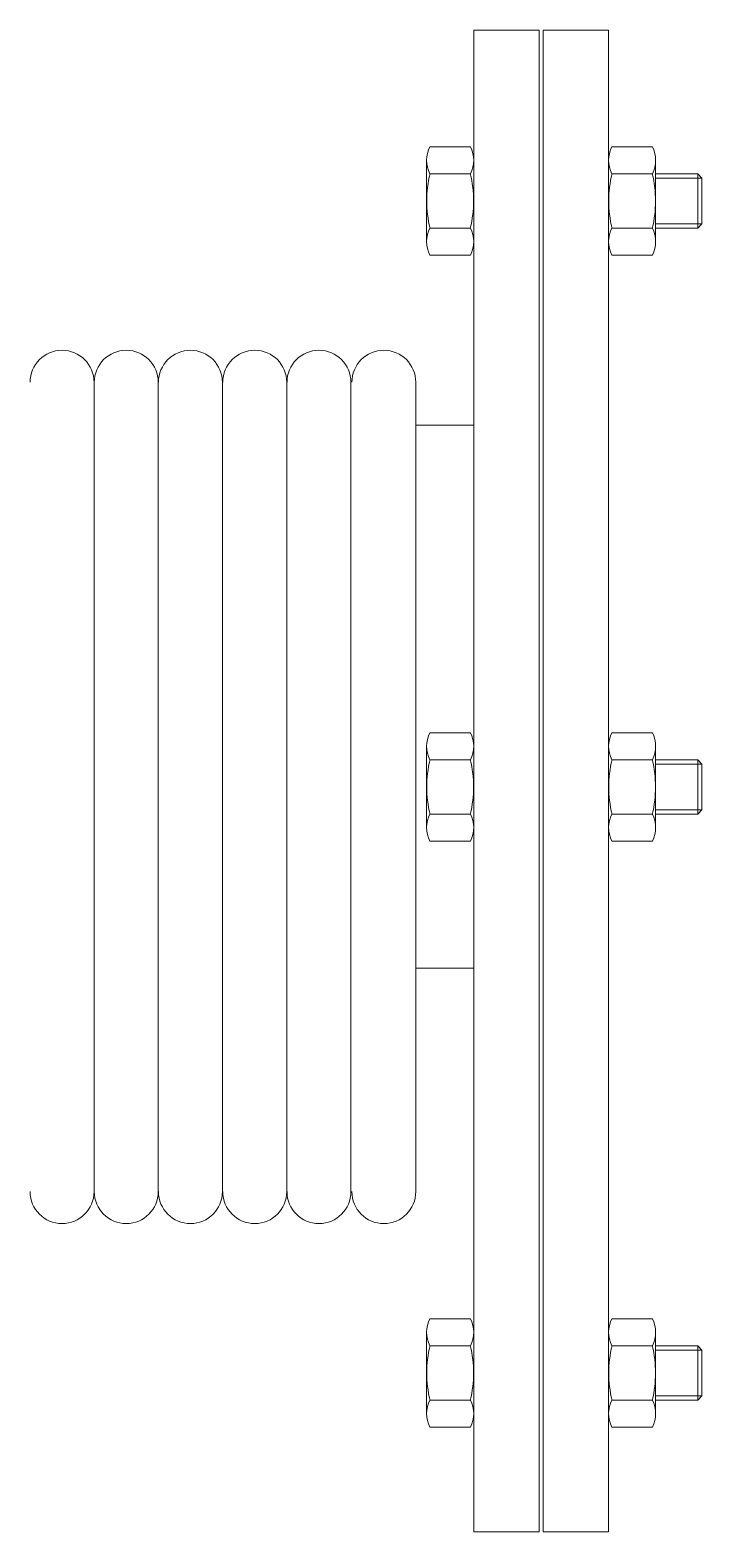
# Model space of a CAD drawing. Header units: millimetres. Extents: x 100 to 940, y 100 to 694.
# Drawn here: x 291.04 to 296.36, y 426.05 to 437.93 of the extents above; entities that cross this region are included whole.
import ezdxf

# ---------------------------------------------------------------- set-up
doc = ezdxf.new("R2010")
doc.units = ezdxf.units.MM
doc.layers.add('M-EQUIPAMENTOS', color=1, linetype='Continuous', lineweight=9)

msp = doc.modelspace()

# ---------------------------------------------------------------- linework, layer by layer
at = {"layer": 'M-EQUIPAMENTOS', "linetype": 'Continuous'}
for p, q in [((294.554, 426.046), (294.554, 437.925)), ((295.071, 437.925), (294.554, 437.925)), ((295.071, 426.046), (295.071, 437.925)), ((295.071, 426.046), (295.071, 437.925)), ((295.071, 426.046), (295.071, 437.925)), ((295.071, 426.046), (295.071, 437.925)), ((294.528, 437.002), (294.208, 437.002)), ((294.528, 437.002), (294.208, 437.002)), ((295.648, 437.002), (295.968, 437.002)), ((295.648, 437.002), (295.968, 437.002)), ((294.182, 436.252), (294.182, 436.895)), ((294.182, 436.252), (294.182, 436.895)), ((294.554, 436.252), (294.554, 436.895)), ((294.554, 436.252), (294.554, 436.895)), ((294.554, 436.894), (294.554, 436.253)), ((294.554, 436.894), (294.554, 436.253)), ((295.622, 436.252), (295.622, 436.895)), ((295.622, 436.252), (295.622, 436.895)), ((295.622, 436.894), (295.622, 436.253)), ((295.622, 436.894), (295.622, 436.253)), ((295.994, 436.252), (295.994, 436.895)), ((295.994, 436.252), (295.994, 436.895)), ((294.208, 436.788), (294.528, 436.788)), ((294.208, 436.788), (294.528, 436.788)), ((295.968, 436.788), (295.648, 436.788)), ((295.968, 436.788), (295.648, 436.788)), ((295.994, 436.788), (296.327, 436.788)), ((295.994, 436.788), (296.327, 436.788)), ((295.994, 436.754), (296.36, 436.754)), ((295.994, 436.754), (296.36, 436.754)), ((296.327, 436.788), (296.36, 436.754)), ((296.327, 436.788), (296.36, 436.754)), ((296.327, 436.788), (296.327, 436.359)), ((296.327, 436.788), (296.327, 436.359)), ((296.36, 436.754), (296.36, 436.393)), ((296.36, 436.754), (296.36, 436.393)), ((294.208, 436.359), (294.528, 436.359)), ((294.208, 436.359), (294.528, 436.359)), ((295.968, 436.359), (295.648, 436.359)), ((295.968, 436.359), (295.648, 436.359)), ((296.36, 436.393), (295.994, 436.393)), ((296.36, 436.393), (295.994, 436.393)), ((296.327, 436.359), (295.994, 436.359)), ((296.327, 436.359), (295.994, 436.359)), ((296.36, 436.393), (296.327, 436.359)), ((296.36, 436.393), (296.327, 436.359)), ((294.208, 436.145), (294.528, 436.145)), ((294.208, 436.145), (294.528, 436.145)), ((295.968, 436.145), (295.648, 436.145)), ((295.968, 436.145), (295.648, 436.145)), ((291.55, 435.139), (291.55, 428.738)), ((292.058, 435.139), (292.058, 428.738)), ((292.567, 435.139), (292.567, 428.738)), ((293.075, 435.139), (293.075, 428.738)), ((293.583, 435.139), (293.583, 428.738)), ((294.096, 435.139), (294.096, 428.738)), ((294.554, 434.801), (294.096, 434.801)), ((294.528, 432.367), (294.208, 432.367)), ((294.528, 432.367), (294.208, 432.367)), ((295.968, 432.367), (295.648, 432.367)), ((295.968, 432.367), (295.648, 432.367)), ((294.182, 431.617), (294.182, 432.26)), ((294.182, 431.617), (294.182, 432.26)), ((294.554, 431.617), (294.554, 432.26)), ((294.554, 431.617), (294.554, 432.26)), ((294.554, 432.259), (294.554, 431.618)), ((294.554, 432.259), (294.554, 431.618)), ((295.622, 432.26), (295.622, 431.617)), ((295.622, 432.26), (295.622, 431.617)), ((295.622, 431.618), (295.622, 432.259)), ((295.622, 431.618), (295.622, 432.259)), ((295.994, 432.26), (295.994, 431.617)), ((295.994, 432.26), (295.994, 431.617)), ((294.208, 432.153), (294.528, 432.153)), ((294.208, 432.153), (294.528, 432.153)), ((295.968, 432.153), (295.648, 432.153)), ((295.968, 432.153), (295.648, 432.153)), ((296.327, 432.153), (295.994, 432.153)), ((296.327, 432.153), (295.994, 432.153)), ((296.36, 432.119), (295.994, 432.119)), ((296.36, 432.119), (295.994, 432.119)), ((296.36, 432.119), (296.327, 432.153)), ((296.36, 432.119), (296.327, 432.153)), ((296.327, 431.724), (296.327, 432.153)), ((296.327, 431.724), (296.327, 432.153)), ((296.36, 431.758), (296.36, 432.119)), ((296.36, 431.758), (296.36, 432.119)), ((294.208, 431.724), (294.528, 431.724)), ((294.208, 431.724), (294.528, 431.724)), ((295.968, 431.724), (295.648, 431.724)), ((295.968, 431.724), (295.648, 431.724)), ((295.994, 431.758), (296.36, 431.758)), ((295.994, 431.758), (296.36, 431.758)), ((295.994, 431.724), (296.327, 431.724)), ((295.994, 431.724), (296.327, 431.724)), ((296.327, 431.724), (296.36, 431.758)), ((296.327, 431.724), (296.36, 431.758)), ((294.208, 431.51), (294.528, 431.51)), ((294.208, 431.51), (294.528, 431.51)), ((295.648, 431.51), (295.968, 431.51)), ((295.648, 431.51), (295.968, 431.51)), ((294.554, 430.504), (294.096, 430.504)), ((294.528, 427.732), (294.208, 427.732)), ((294.528, 427.732), (294.208, 427.732)), ((295.968, 427.732), (295.648, 427.732)), ((295.968, 427.732), (295.648, 427.732)), ((294.182, 426.982), (294.182, 427.625)), ((294.182, 426.982), (294.182, 427.625)), ((294.554, 426.982), (294.554, 427.625)), ((294.554, 426.982), (294.554, 427.625)), ((294.554, 427.624), (294.554, 426.983)), ((294.554, 427.624), (294.554, 426.983)), ((295.622, 427.625), (295.622, 426.982)), ((295.622, 427.625), (295.622, 426.982)), ((295.622, 426.983), (295.622, 427.624)), ((295.622, 426.983), (295.622, 427.624)), ((295.994, 427.625), (295.994, 426.982)), ((295.994, 427.625), (295.994, 426.982)), ((294.208, 427.518), (294.528, 427.518)), ((294.208, 427.518), (294.528, 427.518)), ((295.968, 427.518), (295.648, 427.518)), ((295.968, 427.518), (295.648, 427.518)), ((296.327, 427.518), (295.994, 427.518)), ((296.327, 427.518), (295.994, 427.518)), ((296.36, 427.484), (295.994, 427.484)), ((296.36, 427.484), (295.994, 427.484)), ((296.36, 427.484), (296.327, 427.518)), ((296.36, 427.484), (296.327, 427.518)), ((296.327, 427.089), (296.327, 427.518)), ((296.327, 427.089), (296.327, 427.518)), ((296.36, 427.123), (296.36, 427.484)), ((296.36, 427.123), (296.36, 427.484)), ((294.208, 427.089), (294.528, 427.089)), ((294.208, 427.089), (294.528, 427.089)), ((295.968, 427.089), (295.648, 427.089)), ((295.968, 427.089), (295.648, 427.089)), ((295.994, 427.123), (296.36, 427.123)), ((295.994, 427.123), (296.36, 427.123)), ((295.994, 427.089), (296.327, 427.089)), ((295.994, 427.089), (296.327, 427.089)), ((296.327, 427.089), (296.36, 427.123)), ((296.327, 427.089), (296.36, 427.123)), ((294.208, 426.875), (294.528, 426.875)), ((294.208, 426.875), (294.528, 426.875)), ((295.648, 426.875), (295.968, 426.875)), ((295.648, 426.875), (295.968, 426.875)), ((295.071, 426.046), (294.554, 426.046))]:
    msp.add_line(p, q, dxfattribs=at)
at = {"layer": 'M-EQUIPAMENTOS', "color": 1, "linetype": 'Continuous'}
for p, q in [((295.105, 437.925), (295.105, 426.046)), ((295.105, 437.925), (295.622, 437.925)), ((295.622, 426.046), (295.622, 437.925)), ((295.105, 426.046), (295.622, 426.046))]:
    msp.add_line(p, q, dxfattribs=at)
at = {"layer": 'M-EQUIPAMENTOS', "linetype": 'Continuous'}
for centre, radius, start, end in [((294.416, 436.895), 0.234, 152.7204, 207.2796), ((294.416, 436.895), 0.234, 152.7204, 207.2796), ((294.32, 436.895), 0.234, 332.7204, 27.2796), ((294.32, 436.895), 0.234, 332.7204, 27.2796), ((295.856, 436.895), 0.234, 152.7204, 207.2796), ((295.856, 436.895), 0.234, 152.7204, 207.2796), ((295.76, 436.895), 0.234, 332.7204, 27.2796), ((295.76, 436.895), 0.234, 332.7204, 27.2796), ((295.079, 436.573), 0.896, 166.1642, 193.8358), ((295.079, 436.573), 0.896, 166.1642, 193.8358), ((293.657, 436.573), 0.896, 346.1642, 13.8358), ((293.657, 436.573), 0.896, 346.1642, 13.8358), ((296.519, 436.573), 0.896, 166.1642, 193.8358), ((296.519, 436.573), 0.896, 166.1642, 193.8358), ((295.097, 436.573), 0.896, 346.1642, 13.8358), ((295.097, 436.573), 0.896, 346.1642, 13.8358), ((294.416, 436.252), 0.234, 152.7204, 207.2796), ((294.416, 436.252), 0.234, 152.7204, 207.2796), ((294.32, 436.252), 0.234, 332.7204, 27.2796), ((294.32, 436.252), 0.234, 332.7204, 27.2796), ((295.856, 436.252), 0.234, 152.7204, 207.2796), ((295.856, 436.252), 0.234, 152.7204, 207.2796), ((295.76, 436.252), 0.234, 332.7204, 27.2796), ((295.76, 436.252), 0.234, 332.7204, 27.2796), ((291.297, 435.139), 0.253, 0, 180), ((291.805, 435.139), 0.253, 0, 180), ((292.313, 435.139), 0.253, 0, 180), ((292.822, 435.139), 0.253, 0, 180), ((293.33, 435.139), 0.253, 0, 180), ((293.843, 435.139), 0.253, 0, 180), ((294.416, 432.26), 0.234, 152.7204, 207.2796), ((294.416, 432.26), 0.234, 152.7204, 207.2796), ((294.32, 432.26), 0.234, 332.7204, 27.2796), ((294.32, 432.26), 0.234, 332.7204, 27.2796), ((295.856, 432.26), 0.234, 152.7204, 207.2796), ((295.856, 432.26), 0.234, 152.7204, 207.2796), ((295.76, 432.26), 0.234, 332.7204, 27.2796), ((295.76, 432.26), 0.234, 332.7204, 27.2796), ((295.079, 431.938), 0.896, 166.1642, 193.8358), ((295.079, 431.938), 0.896, 166.1642, 193.8358), ((293.657, 431.938), 0.896, 346.1642, 13.8358), ((293.657, 431.938), 0.896, 346.1642, 13.8358), ((296.519, 431.938), 0.896, 166.1642, 193.8358), ((296.519, 431.938), 0.896, 166.1642, 193.8358), ((295.097, 431.938), 0.896, 346.1642, 13.8358), ((295.097, 431.938), 0.896, 346.1642, 13.8358), ((294.416, 431.617), 0.234, 152.7204, 207.2796), ((294.416, 431.617), 0.234, 152.7204, 207.2796), ((294.32, 431.617), 0.234, 332.7204, 27.2796), ((294.32, 431.617), 0.234, 332.7204, 27.2796), ((295.856, 431.617), 0.234, 152.7204, 207.2796), ((295.856, 431.617), 0.234, 152.7204, 207.2796), ((295.76, 431.617), 0.234, 332.7204, 27.2796), ((295.76, 431.617), 0.234, 332.7204, 27.2796), ((291.297, 428.738), 0.253, 180, 0), ((291.805, 428.738), 0.253, 180, 0), ((292.313, 428.738), 0.253, 180, 0), ((292.822, 428.738), 0.253, 180, 0), ((293.33, 428.738), 0.253, 180, 0), ((293.843, 428.738), 0.253, 180, 0), ((294.416, 427.625), 0.234, 152.7204, 207.2796), ((294.416, 427.625), 0.234, 152.7204, 207.2796), ((294.32, 427.625), 0.234, 332.7204, 27.2796), ((294.32, 427.625), 0.234, 332.7204, 27.2796), ((295.856, 427.625), 0.234, 152.7204, 207.2796), ((295.856, 427.625), 0.234, 152.7204, 207.2796), ((295.76, 427.625), 0.234, 332.7204, 27.2796), ((295.76, 427.625), 0.234, 332.7204, 27.2796), ((295.079, 427.303), 0.896, 166.1642, 193.8358), ((295.079, 427.303), 0.896, 166.1642, 193.8358), ((293.657, 427.303), 0.896, 346.1642, 13.8358), ((293.657, 427.303), 0.896, 346.1642, 13.8358), ((296.519, 427.303), 0.896, 166.1642, 193.8358), ((296.519, 427.303), 0.896, 166.1642, 193.8358), ((295.097, 427.303), 0.896, 346.1642, 13.8358), ((295.097, 427.303), 0.896, 346.1642, 13.8358), ((294.416, 426.982), 0.234, 152.7204, 207.2796), ((294.416, 426.982), 0.234, 152.7204, 207.2796), ((294.32, 426.982), 0.234, 332.7204, 27.2796), ((294.32, 426.982), 0.234, 332.7204, 27.2796), ((295.856, 426.982), 0.234, 152.7204, 207.2796), ((295.856, 426.982), 0.234, 152.7204, 207.2796), ((295.76, 426.982), 0.234, 332.7204, 27.2796), ((295.76, 426.982), 0.234, 332.7204, 27.2796)]:
    msp.add_arc(centre, radius, start, end, dxfattribs=at)

doc.saveas('drawing.dxf')
